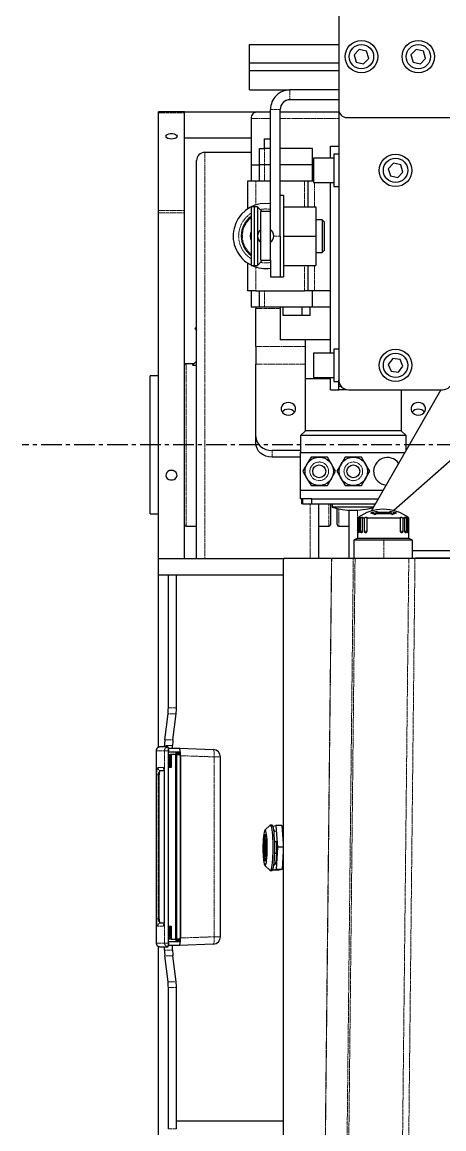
# Model space of a CAD drawing. Header units: millimetres. Extents: x -18594 to 273470, y -238787 to 48452.
# Drawn here: x 162049 to 162308, y -28023 to -27342 of the extents above; entities that cross this region are included whole.
import ezdxf

# ---------------------------------------------------------------- set-up
doc = ezdxf.new("R2010")
doc.units = ezdxf.units.MM
doc.linetypes.add('Xref AGV layout$0$CENTERX2', pattern=[20.32, 12.7, -2.54, 2.54, -2.54])
doc.linetypes.add('Xref AGV layout$0$PHANTOM', pattern=[2.5, 1.25, -0.25, 0.25, -0.25, 0.25, -0.25])
doc.layers.add('AM_BOR', color=4, linetype='Continuous', lineweight=25)
doc.layers.add('Xref AGV layout$0$ANNOTATION', color=5, linetype='Continuous')

# ---------------------------------------------------------------- blocks, each defined once
blk = doc.blocks.new('Xref AGV layout$0$A$C6D3E55E3')
at = {"color": 7, "linetype": 'Continuous', "lineweight": 25}
for p, q in [((2142.25, 702.23), (2142.25, 771.82)), ((2146.94, 762.73), (2146.94, 705.27)), ((2147.25, 761.24), (2147.25, 703.78)), ((2070.87, 743.82), (2117.7, 690.79)), ((1875.75, 661.82), (1875.75, 729.82)), ((2043.25, 721.32), (2043.23, 721.32)), ((2043.25, 662.82), (2043.25, 720.82)), ((2043.25, 719.67), (2117.95, 676.79)), ((1834.87, 708.98), (1833.83, 704.48)), ((1839.29, 710.32), (1834.87, 708.98)), ((1842.67, 707.17), (1839.29, 710.32)), ((1833.83, 704.48), (1837.2, 701.32)), ((1837.2, 701.32), (1841.62, 702.67)), ((1841.62, 702.67), (1842.67, 707.17)), ((2135.88, 702.23), (2134.95, 700.23)), ((2147.1, 702.23), (2135.88, 702.23)), ((2135.88, 702.23), (2135.88, 684.64)), ((2146.94, 705.27), (2147.25, 703.78)), ((2147.1, 703.01), (2147.1, 670.26)), ((1904.87, 694.98), (1903.83, 690.48)), ((1909.29, 696.32), (1904.87, 694.98)), ((1912.67, 693.17), (1909.29, 696.32)), ((2028.84, 696.4), (2024.58, 694.63)), ((2032.51, 693.6), (2028.84, 696.4)), ((2068.5, 695.57), (2043.25, 695.57)), ((2071.5, 698.32), (2068.5, 695.32)), ((2068.5, 695.57), (2068.5, 636.07)), ((2080.44, 698.32), (2071.5, 698.32)), ((2071.5, 698.32), (2071.5, 633.32)), ((2082, 633.32), (2082, 697.43)), ((2122.16, 698.38), (2122.16, 699.19)), ((2122.16, 696.17), (2122.16, 697.49)), ((2122.16, 674.11), (2122.16, 694.89)), ((2134.95, 699.98), (2122.36, 699.98)), ((2122.36, 699.73), (2130.38, 699.73)), ((2130.38, 699.28), (2122.36, 699.28)), ((2122.36, 698.48), (2130.38, 698.48)), ((2130.38, 697.56), (2122.36, 697.56)), ((2122.36, 696.26), (2130.38, 696.26)), ((2130.38, 694.94), (2122.36, 694.94)), ((2134.95, 700.23), (2134.95, 684.6)), ((2147.18, 701.58), (2147.25, 699.98)), ((2147.25, 699.98), (2147.25, 666.88)), ((1903.83, 690.48), (1907.2, 687.32)), ((1907.2, 687.32), (1911.62, 688.67)), ((1911.62, 688.67), (1912.67, 693.17)), ((2024.58, 694.63), (2023.98, 690.05)), ((2023.98, 690.05), (2027.65, 687.24)), ((2027.65, 687.24), (2031.92, 689.02)), ((2031.92, 689.02), (2032.51, 693.6)), ((2118.29, 688.38), (2118.61, 688.38)), ((2118.74, 680.32), (2118.74, 688.59)), ((2118.99, 692.19), (2119.32, 692.19)), ((2119.25, 689.09), (2119.25, 679.86)), ((2119.59, 689.09), (2119.59, 679.86)), ((2119.83, 689.84), (2120.18, 689.84)), ((2105, 633.32), (2105, 684.22)), ((2134.95, 684.6), (2134.95, 668.24)), ((2135.88, 684.64), (2135.88, 666.24)), ((1839.29, 675.32), (1834.87, 673.98)), ((1842.67, 672.17), (1839.29, 675.32)), ((2093.5, 675.93), (2089.12, 673.4)), ((2097.87, 673.4), (2093.5, 675.93)), ((2110.5, 640.32), (2110.5, 681.07)), ((2113.5, 640.32), (2113.5, 679.35)), ((2114.41, 678.82), (2113.5, 678.82)), ((2115.5, 678.2), (2115.5, 652.82)), ((2118.29, 680.48), (2118.61, 680.48)), ((2118.99, 676.63), (2119.32, 676.63)), ((2119.83, 679.15), (2120.18, 679.15)), ((1834.87, 673.98), (1833.83, 669.48)), ((1833.83, 669.48), (1837.2, 666.32)), ((1837.2, 666.32), (1841.62, 667.67)), ((1841.62, 667.67), (1842.67, 672.17)), ((2089.12, 673.4), (2084.75, 670.87)), ((2084.75, 670.87), (2084.75, 665.82)), ((2102.25, 670.87), (2097.87, 673.4)), ((2102.25, 665.82), (2102.25, 670.87)), ((2122.16, 671.36), (2122.16, 672.77)), ((2122.16, 669.5), (2122.16, 670.4)), ((2122.36, 674.07), (2130.38, 674.07)), ((2130.38, 672.68), (2122.36, 672.68)), ((2122.36, 671.3), (2130.38, 671.3)), ((2130.38, 670.3), (2122.36, 670.3)), ((2122.36, 669.41), (2130.38, 669.41)), ((2130.38, 668.87), (2122.36, 668.87)), ((2122.36, 668.48), (2134.95, 668.48)), ((2134.95, 668.24), (2134.95, 668.23)), ((2134.95, 668.23), (2135.88, 666.23)), ((2147.1, 670.26), (2147.25, 666.88)), ((2043.16, 661.82), (2043.25, 661.82)), ((2043.25, 662.32), (2043.23, 662.32)), ((2043.25, 661.82), (2043.25, 656.82)), ((2084.75, 665.82), (2084.75, 660.77)), ((2102.25, 660.77), (2102.25, 665.82)), ((2147.25, 663.32), (2117.43, 663.32)), ((2127.25, 656.82), (2127.25, 663.32)), ((2135.88, 666.24), (2135.88, 666.23)), ((2135.88, 666.23), (2147.22, 666.23)), ((2147.22, 667.41), (2147.22, 656.41)), ((2147.24, 666.36), (2147.25, 665.82)), ((2147.25, 665.82), (2147.25, 652.5)), ((1805.75, 656.82), (1870.75, 656.82)), ((1830.75, 601.82), (1830.75, 656.82)), ((1842.04, 601.82), (1842.04, 656.82)), ((1846.75, 601.82), (1846.75, 656.82)), ((1858.75, 656.82), (1858.75, 626.82)), ((1864.75, 656.82), (1864.75, 626.82)), ((1870.75, 656.82), (2037.25, 656.82)), ((1872.25, 620.82), (1872.25, 656.82)), ((1893.25, 651.82), (1893.25, 656.82)), ((1898.25, 656.82), (1898.25, 653.82)), ((1918.25, 653.82), (1918.25, 656.82)), ((2018.25, 656.82), (2018.25, 653.82)), ((2041.25, 656.82), (2037.25, 656.82)), ((2038.25, 653.82), (2038.25, 656.82)), ((2043.25, 656.82), (2041.25, 656.82)), ((2043.25, 651.82), (2043.25, 656.82)), ((2084.75, 660.77), (2089.12, 658.24)), ((2089.12, 658.24), (2093.5, 655.72)), ((2093.5, 654.93), (2089.12, 652.4)), ((2093.5, 655.72), (2097.87, 658.24)), ((2097.87, 652.4), (2093.5, 654.93)), ((2097.87, 658.24), (2102.25, 660.77)), ((2126.25, 655.82), (2116.33, 655.82)), ((2147.22, 656.41), (2147.25, 652.5)), ((1900.75, 651.82), (1893.25, 651.82)), ((1898.25, 653.82), (1918.25, 653.82)), ((1900.75, 653.82), (1900.75, 641.32)), ((1915.75, 641.32), (1915.75, 653.82)), ((2020.75, 651.82), (1915.75, 651.82)), ((1940, 647.82), (1938.75, 646.57)), ((1940, 647.82), (1957.5, 647.82)), ((1958.75, 646.57), (1957.5, 647.82)), ((1982.5, 651.82), (1982.5, 641.96)), ((1992.5, 651.82), (1992.5, 640.64)), ((2012.5, 651.82), (2012.5, 620.82)), ((2018.25, 653.82), (2038.25, 653.82)), ((2020.75, 653.82), (2020.75, 641.32)), ((2035.75, 641.32), (2035.75, 653.82)), ((2043.25, 651.82), (2035.75, 651.82)), ((2036.5, 651.82), (2036.5, 636.07)), ((2089.12, 652.4), (2084.75, 649.87)), ((2084.75, 649.87), (2084.75, 644.82)), ((2102.25, 649.87), (2097.87, 652.4)), ((2102.25, 644.82), (2102.25, 649.87)), ((2113.5, 652.82), (2115.5, 652.82)), ((2113.5, 651.82), (2126.25, 651.82)), ((2127.25, 644.32), (2127.25, 650.82)), ((2147.25, 652.21), (2147.25, 622.95)), ((1904.75, 640.64), (1894.75, 640.64)), ((1894.75, 640.64), (1894.75, 620.82)), ((1900.75, 641.32), (1915.75, 641.32)), ((1904.75, 640.64), (1904.75, 641.32)), ((1904.75, 640.64), (1904.75, 620.82)), ((1914.75, 640.64), (1904.75, 640.64)), ((1914.75, 637.82), (1914.75, 641.32)), ((1930.75, 622.82), (1930.75, 642.82)), ((1930.75, 642.82), (1948.75, 642.82)), ((1938.75, 646.57), (1938.75, 642.82)), ((1938.75, 646.57), (1958.75, 646.57)), ((1948.75, 622.82), (1948.75, 642.82)), ((1948.75, 642.82), (1966.75, 642.82)), ((1958.75, 642.82), (1958.75, 646.57)), ((1966.75, 622.82), (1966.75, 642.82)), ((1982.5, 641.96), (1982.5, 637.82)), ((1992.5, 640.64), (1982.5, 640.64)), ((1992.5, 640.64), (1992.5, 611.07)), ((2020.75, 641.32), (2035.75, 641.32)), ((2084.75, 644.82), (2084.75, 639.77)), ((2102.25, 639.77), (2102.25, 644.82)), ((2113.5, 644.32), (2147.25, 644.32)), ((1914.75, 637.82), (1930.75, 637.82)), ((1914.75, 635.82), (1914.75, 637.82)), ((1914.75, 620.82), (1914.75, 635.82)), ((1966.75, 637.82), (1982.5, 637.82)), ((1982.5, 637.82), (1982.5, 635.82)), ((1982.5, 605.82), (1982.5, 635.82)), ((1997.5, 639.29), (1992.5, 639.29)), ((1997.5, 634.28), (1992.5, 634.28)), ((1997.5, 639.29), (1997.5, 634.28)), ((1997.5, 634.28), (1997.5, 622.61)), ((2012.5, 636.07), (2036.5, 636.07)), ((2036.5, 636.07), (2068.5, 636.07)), ((2068.5, 636.32), (2071.5, 633.32)), ((2084.75, 639.77), (2089.12, 637.24)), ((2089.12, 637.24), (2093.5, 634.72)), ((2093.5, 634.72), (2097.87, 637.24)), ((2097.87, 637.24), (2102.25, 639.77)), ((2110.5, 640.32), (2110.5, 633.32)), ((2113.5, 640.32), (2110.5, 640.32)), ((2110.5, 633.82), (2113.5, 633.82)), ((2113.5, 634.63), (2113.5, 640.32)), ((2113.5, 634.63), (2113.5, 633.82)), ((1858.75, 601.82), (1858.75, 626.82)), ((2071.5, 633.32), (2082, 633.32)), ((2080.66, 633.32), (2080.66, 615.82)), ((2105, 633.32), (2082, 633.32)), ((2084.8, 633.32), (2084.8, 615.82)), ((2110.5, 633.32), (2105, 633.32)), ((1948.75, 620.82), (1870.75, 620.82)), ((1923.75, 622.82), (1923.75, 620.82)), ((1923.75, 622.82), (1973.75, 622.82)), ((1948.75, 620.82), (1973.75, 620.82)), ((1973.75, 620.82), (1973.75, 622.82)), ((1973.75, 614.82), (1973.75, 620.82)), ((1997.5, 622.61), (1992.5, 622.61)), ((1992.5, 620.82), (2012.5, 620.82)), ((2147.25, 545.85), (2147.25, 622.95)), ((2149.25, 622.71), (2633.98, 622.71)), ((2157.25, 545.85), (2157.25, 622.71)), ((2311.57, 621.88), (2322.69, 622.71)), ((2311.57, 621.88), (2311.57, 618.16)), ((2315.17, 622.71), (2315.17, 622.15)), ((2321.36, 622.61), (2321.36, 622.71)), ((2324.89, 622.71), (2324.89, 619.15)), ((2327.35, 622.71), (2338.57, 621.96)), ((2328.68, 622.71), (2328.68, 622.62)), ((2335.16, 622.19), (2335.16, 622.71)), ((2335.33, 622.71), (2335.33, 622.18)), ((2338.57, 621.96), (2338.57, 618.24)), ((2338.57, 621.96), (2338.92, 620.06)), ((2338.92, 620.06), (2338.92, 616.34)), ((2493.25, 556.88), (2493.25, 622.71)), ((1933.62, 614.82), (1870.75, 614.82)), ((1872.25, 606.82), (1872.25, 614.82)), ((1888.75, 610.82), (1888.75, 614.82)), ((1894.75, 614.82), (1894.75, 611.07)), ((1904.75, 614.82), (1904.75, 611.07)), ((1914.75, 605.82), (1914.75, 614.82)), ((1933.62, 614.82), (1933.62, 608.82)), ((1963.62, 614.82), (1933.62, 614.82)), ((1963.62, 608.82), (1963.62, 614.82)), ((1963.62, 614.82), (1973.75, 614.82)), ((2311.25, 615.76), (2311.25, 614.77)), ((2311.34, 614.58), (2314.32, 611.34)), ((2311.57, 618.16), (2324.89, 619.15)), ((2311.92, 616.29), (2311.57, 618.16)), ((2315.17, 617.67), (2315.17, 616.95)), ((2321.36, 617.4), (2321.36, 618.46)), ((2324.89, 619.15), (2338.57, 618.24)), ((2328.68, 618.48), (2328.68, 617.42)), ((2335.16, 616.97), (2335.16, 617.72)), ((2336.18, 611.34), (2339.16, 614.58)), ((2338.92, 616.34), (2338.51, 616.31)), ((2338.57, 618.24), (2338.92, 616.34)), ((2339.25, 614.77), (2339.25, 615.76)), ((1872.25, 561.82), (1872.25, 606.82)), ((1888.75, 610.82), (1894.75, 610.82)), ((1894.75, 608.07), (1894.75, 611.07)), ((1904.75, 608.07), (1894.75, 608.07)), ((1904.75, 611.07), (1904.75, 608.07)), ((1904.75, 602.82), (1904.75, 608.07)), ((1914.75, 608.07), (1904.75, 608.07)), ((1933.62, 609.7), (1930.75, 606.82)), ((1930.75, 606.82), (1930.75, 604.82)), ((1930.75, 606.82), (1966.75, 606.82)), ((1963.62, 608.82), (1933.62, 608.82)), ((1966.75, 606.82), (1963.62, 609.95)), ((1966.75, 604.82), (1966.75, 606.82)), ((1992.5, 608.07), (1982.5, 608.07)), ((1992.5, 611.07), (1992.5, 608.07)), ((1992.5, 608.07), (1992.5, 602.82)), ((2317.35, 611.65), (2317.35, 611.49)), ((2322.75, 612.04), (2322.75, 611.49)), ((2323.57, 612.45), (2323.57, 612.43)), ((2323.57, 612.43), (2323.64, 612.09)), ((2323.64, 612.45), (2323.64, 612.09)), ((2323.86, 610.89), (2323.86, 611.24)), ((2323.86, 610.89), (2323.92, 610.54)), ((2323.92, 610.54), (2323.92, 611.23)), ((2326.57, 612.44), (2326.57, 612.45)), ((2326.64, 612.1), (2326.57, 612.44)), ((2326.86, 611.26), (2326.86, 610.9)), ((2326.92, 610.55), (2326.86, 610.9)), ((2327.75, 611.49), (2327.75, 612.04)), ((2333.15, 611.49), (2333.15, 611.65)), ((1842.04, 601.82), (1830.75, 601.82)), ((1846.75, 601.82), (1842.04, 601.82)), ((1858.75, 601.82), (1846.75, 601.82)), ((1876.25, 602.82), (1904.75, 602.82)), ((1888.25, 561.82), (1888.25, 602.82)), ((1897.25, 602.82), (1897.25, 574.32)), ((1904.75, 602.82), (1914.75, 602.82)), ((1914.75, 600.82), (1914.75, 605.82)), ((1931.92, 600.82), (1914.75, 600.82)), ((1930.7, 604.82), (1930.7, 602.82)), ((1930.7, 604.82), (1966.8, 604.82)), ((1930.7, 602.82), (1966.8, 602.82)), ((1982.5, 600.82), (1965.33, 600.82)), ((1966.8, 602.82), (1966.8, 604.82)), ((1982.5, 605.82), (1982.5, 600.82)), ((1982.5, 602.82), (1992.5, 602.82)), ((1992.5, 605.82), (1993.29, 605.82)), ((2016.6, 605.82), (1993.29, 605.82)), ((2016.6, 605.82), (2027.58, 605.82)), ((2072.1, 605.82), (2027.58, 605.82)), ((2076.24, 605.82), (2072.1, 605.82)), ((2263.95, 558.87), (2264.68, 579.59)), ((2380.02, 584.03), (2269.28, 584.03)), ((2384.62, 579.59), (2385.35, 558.87)), ((2075.76, 569.32), (1902.25, 569.32)), ((2005.68, 568.18), (2006.82, 569.32)), ((2025.67, 569.32), (2028.18, 566.81)), ((2027.25, 567.74), (2027.25, 562.82)), ((2028.18, 566.81), (2028.18, 569.32)), ((2147.25, 569.32), (2075.76, 569.32)), ((2127.25, 562.82), (2127.25, 569.32)), ((1872.25, 561.82), (1872.25, 545.82)), ((1872.79, 561.82), (1872.25, 561.82)), ((1933.02, 561.82), (1872.79, 561.82)), ((1934.41, 561.82), (1933.02, 561.82)), ((2147.25, 561.82), (1934.41, 561.82)), ((2263.95, 552.15), (2263.95, 558.87)), ((2266.25, 552.15), (2266.25, 558.87)), ((2266.35, 558.95), (2266.32, 558.21)), ((2267.75, 557.19), (2267.75, 559.13)), ((2268.55, 559.43), (2380.75, 559.43)), ((2268.55, 559.15), (2380.75, 559.15)), ((2381.55, 559.13), (2381.55, 557.19)), ((2382.98, 558.21), (2382.95, 558.95)), ((2383.05, 558.87), (2383.05, 552.15)), ((2385.35, 558.87), (2385.35, 552.15)), ((2239.18, 556.88), (2157.25, 556.88)), ((2157.25, 545.9), (2157.25, 551.92)), ((2239.18, 551.92), (2157.25, 551.92)), ((2258.78, 554.74), (2242.71, 556.7)), ((2263.95, 554.56), (2262.32, 554.56)), ((2383.85, 552.1), (2265.45, 552.1)), ((2266.32, 558.21), (2266.32, 558.02)), ((2266.32, 558.21), (2267.75, 558.21)), ((2266.36, 558.02), (2266.32, 556.97)), ((2267.75, 558.02), (2266.32, 558.02)), ((2266.32, 556.97), (2266.32, 556.78)), ((2266.32, 556.97), (2267.75, 556.97)), ((2267.75, 556.78), (2266.32, 556.78)), ((2381.55, 557.19), (2267.75, 557.19)), ((2267.75, 556.63), (2267.75, 557.19)), ((2381.55, 556.63), (2267.75, 556.63)), ((2267.75, 556.63), (2267.75, 553.56)), ((2267.75, 553.56), (2275.88, 553.56)), ((2267.75, 553.56), (2267.75, 553.28)), ((2267.75, 553.28), (2275.87, 553.28)), ((2268.1, 553.28), (2268.1, 552.44)), ((2274.07, 553.28), (2274.07, 552.63)), ((2275.86, 552.76), (2274.07, 552.63)), ((2274.07, 552.24), (2275.83, 552.12)), ((2275.88, 553.56), (2275.83, 552.1)), ((2373.41, 553.56), (2381.55, 553.56)), ((2373.46, 552.1), (2373.41, 553.56)), ((2373.42, 553.28), (2381.55, 553.28)), ((2373.44, 552.76), (2375.23, 552.63)), ((2373.46, 552.12), (2375.23, 552.24)), ((2375.23, 552.63), (2375.23, 553.28)), ((2381.2, 552.44), (2381.2, 553.28)), ((2381.55, 558.21), (2382.98, 558.21)), ((2382.98, 558.02), (2381.55, 558.02)), ((2381.55, 556.63), (2381.55, 557.19)), ((2381.55, 556.97), (2382.98, 556.97)), ((2382.98, 556.78), (2381.55, 556.78)), ((2381.55, 553.56), (2381.55, 556.63)), ((2381.55, 553.56), (2381.55, 553.28)), ((2382.98, 556.97), (2382.94, 558.02)), ((2382.98, 558.02), (2382.98, 558.21)), ((2382.98, 556.78), (2382.98, 556.97)), ((2388.18, 554.56), (2385.35, 554.56)), ((2407.78, 556.7), (2391.71, 554.74)), ((2498.25, 556.88), (2411.32, 556.88)), ((2498.25, 551.92), (2411.32, 551.92)), ((1872.79, 545.82), (1872.25, 545.82)), ((1933.02, 545.82), (1872.79, 545.82)), ((1934.41, 545.82), (1933.02, 545.82)), ((2147.25, 545.82), (1934.41, 545.82)), ((2034.75, 545.82), (2034.75, 540.82)), ((2119.75, 540.82), (2119.75, 545.82)), ((2157.25, 545.85), (2147.25, 545.85)), ((2147.25, 545.85), (2147.25, 545.82)), ((2157.25, 545.82), (2147.25, 545.82)), ((2157.25, 545.85), (2157.25, 545.82)), ((2263.33, 545.82), (2157.25, 545.82)), ((2258.78, 549.78), (2242.71, 551.74)), ((2263.17, 549.6), (2262.32, 549.6)), ((2263.17, 551.55), (2263.17, 546.42)), ((2263.17, 546.42), (2263.17, 546.38)), ((2277.88, 549.24), (2277.88, 546.77)), ((2279.06, 549.28), (2279.59, 549.28)), ((2279.59, 549.27), (2369.73, 549.27)), ((2368.97, 546.27), (2280.32, 546.27)), ((2369.73, 549.28), (2370.47, 549.27)), ((2371.41, 546.77), (2371.41, 549.24)), ((2503.25, 545.82), (2385.97, 545.82)), ((2386.13, 546.42), (2386.12, 546.38)), ((2386.13, 546.42), (2386.13, 551.55)), ((2388.18, 549.6), (2386.13, 549.6)), ((2407.78, 551.74), (2391.71, 549.78)), ((2107.3, 540.82), (2034.75, 540.82)), ((2119.75, 540.82), (2107.3, 540.82)), ((2265.45, 544.42), (2383.85, 544.42))]:
    blk.add_line(p, q, dxfattribs=at)
at = {"color": 8, "linetype": 'Xref AGV layout$0$PHANTOM', "lineweight": 18}
for p, q in [((2147.25, 703.78), (3144.55, 693.07)), ((2122.16, 699.63), (2122.16, 699.88)), ((2122.36, 699.73), (2122.36, 699.98)), ((2122.36, 698.48), (2122.36, 699.28)), ((2122.36, 696.26), (2122.36, 697.56)), ((2122.36, 674.07), (2122.36, 694.94)), ((2130.38, 699.73), (2130.38, 699.28)), ((2130.38, 698.48), (2130.38, 697.56)), ((2130.38, 696.26), (2130.38, 695.08)), ((2130.38, 695.08), (2130.38, 694.94)), ((3144.86, 689.27), (2147.25, 699.98)), ((2118.61, 688.73), (2118.71, 688.73)), ((2119.25, 689.09), (2119.59, 689.09)), ((2119.4, 689.48), (2119.74, 689.48)), ((2135.88, 684.64), (2147.1, 684.64)), ((2118.61, 680.16), (2118.7, 680.16)), ((2119.25, 679.86), (2119.59, 679.86)), ((2119.4, 679.47), (2119.74, 679.47)), ((2117.43, 668.32), (2134.95, 668.32)), ((2122.16, 668.58), (2122.16, 668.98)), ((2122.36, 671.3), (2122.36, 672.68)), ((2122.36, 669.41), (2122.36, 670.3)), ((2122.36, 668.49), (2122.36, 668.87)), ((2134.95, 668.49), (2122.36, 668.49)), ((2122.36, 668.48), (2122.36, 668.49)), ((2130.38, 674.07), (2130.38, 673.87)), ((2130.38, 673.87), (2130.38, 672.68)), ((2130.38, 671.3), (2130.38, 670.3)), ((2130.38, 669.41), (2130.38, 668.87)), ((2134.95, 668.24), (2135.88, 666.24)), ((2147.25, 666.88), (3149.97, 656.11)), ((3150.22, 655.04), (2147.25, 665.82)), ((1876.25, 656.82), (1876.25, 620.82)), ((2041.25, 656.82), (2041.25, 658.35)), ((2116.55, 656.82), (2127.25, 656.82)), ((2127.25, 650.82), (2113.5, 650.82)), ((2147.25, 652.5), (3156.35, 641.66)), ((3156.42, 641.55), (2147.25, 652.39)), ((1915.75, 641.96), (1930.75, 641.96)), ((1966.75, 641.96), (1982.5, 641.96)), ((1930.75, 635.82), (1914.75, 635.82)), ((1982.5, 635.82), (1966.75, 635.82)), ((2016.6, 636.07), (2016.6, 605.82)), ((2027.58, 605.82), (2027.58, 636.07)), ((2113.5, 634.63), (2110.5, 634.63)), ((2147.25, 639.32), (2113.5, 639.32)), ((1864.75, 626.82), (1858.75, 626.82)), ((1870.75, 620.82), (1870.75, 614.82)), ((1948.75, 620.82), (1948.75, 616.82)), ((1993.29, 605.82), (1993.29, 620.82)), ((1876.25, 614.82), (1876.25, 602.82)), ((2080.66, 615.82), (2084.8, 615.82)), ((1894.75, 611.07), (1904.75, 611.07)), ((1914.75, 611.07), (1904.75, 611.07)), ((1992.5, 611.07), (1982.5, 611.07)), ((1914.75, 605.82), (1929.54, 605.82)), ((1967.7, 605.82), (1982.5, 605.82)), ((2269.28, 580.15), (2268.55, 559.43)), ((2269.28, 584.03), (2269.28, 580.15)), ((2269.28, 580.15), (2380.02, 580.15)), ((2380.02, 580.15), (2380.02, 584.03)), ((2380.75, 559.43), (2380.02, 580.15)), ((1897.25, 574.32), (2147.25, 574.32)), ((1872.79, 561.82), (1872.79, 545.82)), ((1933.02, 561.82), (1933.02, 545.82)), ((1934.41, 561.82), (1934.41, 545.82)), ((2027.25, 562.82), (2076.82, 562.82)), ((2076.82, 562.82), (2127.25, 562.82)), ((2239.18, 551.92), (2239.18, 556.88)), ((2242.71, 556.7), (2242.71, 551.74)), ((2258.78, 549.78), (2258.78, 554.74)), ((2262.32, 554.56), (2262.32, 549.6)), ((2265.45, 552.1), (2265.45, 551.79)), ((2266.41, 556.78), (2266.25, 552.15)), ((2268.56, 552.23), (2268.56, 552.1)), ((2380.74, 552.23), (2380.74, 552.1)), ((2382.88, 556.78), (2383.05, 552.15)), ((2383.85, 552.1), (2383.85, 551.79)), ((2388.18, 549.6), (2388.18, 554.56)), ((2391.71, 554.74), (2391.71, 549.78)), ((2407.78, 551.74), (2407.78, 556.7)), ((2411.32, 556.88), (2411.32, 551.92)), ((2498.25, 551.92), (2498.25, 556.88)), ((2263.3, 545.9), (2157.25, 545.9)), ((2263.17, 551.55), (2263.17, 551.51)), ((2263.17, 546.38), (2263.17, 551.51)), ((2265.45, 551.79), (2265.45, 549.57)), ((2265.45, 551.79), (2383.85, 551.79)), ((2265.45, 549.57), (2383.85, 549.57)), ((2265.45, 544.44), (2265.45, 549.57)), ((2275.81, 545.48), (2275.81, 548.82)), ((2279.59, 549.29), (2369.73, 549.29)), ((2279.59, 549.29), (2279.59, 549.27)), ((2280.32, 546.27), (2280.3, 545.57)), ((2280.3, 544.71), (2280.3, 545.57)), ((2368.99, 545.57), (2280.3, 545.57)), ((2368.97, 546.27), (2368.99, 545.57)), ((2368.99, 544.71), (2368.99, 545.57)), ((2369.73, 549.27), (2369.73, 549.29)), ((2373.48, 548.83), (2373.48, 545.48)), ((2383.85, 551.79), (2383.85, 549.57)), ((2383.85, 549.57), (2383.85, 544.44)), ((2503.25, 545.9), (2386, 545.9)), ((2386.12, 551.51), (2386.13, 551.55)), ((2386.12, 551.51), (2386.12, 546.38)), ((2383.85, 544.44), (2265.45, 544.44)), ((2265.45, 544.42), (2265.45, 544.44)), ((2368.99, 544.71), (2280.3, 544.71)), ((2383.85, 544.42), (2383.85, 544.44))]:
    blk.add_line(p, q, dxfattribs=at)
at = {"color": 7, "linetype": 'Continuous', "lineweight": 25, "flags": 128}
for points in [[(2058.83, 705.82), (2058.68, 707.09), (2058.22, 708.25), (2057.5, 709.22), (2056.58, 709.92), (2055.53, 710.28), (2054.43, 710.28), (2053.38, 709.92), (2052.46, 709.22), (2051.74, 708.25), (2051.28, 707.09), (2051.13, 705.82), (2051.28, 704.55), (2051.74, 703.39), (2052.46, 702.42), (2053.38, 701.73), (2054.43, 701.37), (2055.53, 701.37), (2056.58, 701.73), (2057.5, 702.42), (2058.22, 703.39), (2058.68, 704.55), (2058.83, 705.82)], [(2058.83, 625.82), (2058.68, 627.09), (2058.22, 628.25), (2057.5, 629.22), (2056.58, 629.92), (2055.53, 630.28), (2054.43, 630.28), (2053.38, 629.92), (2052.46, 629.22), (2051.74, 628.25), (2051.28, 627.09), (2051.13, 625.82), (2051.28, 624.55), (2051.74, 623.39), (2052.46, 622.42), (2053.38, 621.73), (2054.43, 621.37), (2055.53, 621.37), (2056.58, 621.73), (2057.5, 622.42), (2058.22, 623.39), (2058.68, 624.55), (2058.83, 625.82)], [(1928.85, 614.82), (1928.8, 614.49), (1928.62, 611.82)], [(2072.1, 605.82), (2073.77, 606.01), (2075.38, 606.58), (2076.86, 607.51), (2078.16, 608.75), (2079.22, 610.27), (2080.01, 612), (2080.5, 613.87), (2080.66, 615.82)], [(2084.8, 615.82), (2084.63, 613.87), (2084.15, 612), (2083.35, 610.27), (2082.29, 608.75), (2080.99, 607.51), (2079.51, 606.58), (2077.91, 606.01), (2076.24, 605.82)], [(2339.25, 615.76), (2339.22, 615.87), (2338.9, 616.14), (2338.22, 616.4), (2337.21, 616.65), (2335.89, 616.87), (2334.29, 617.06), (2332.46, 617.22), (2330.44, 617.35), (2328.29, 617.43), (2326.06, 617.46), (2323.81, 617.46), (2321.59, 617.41), (2319.47, 617.32), (2317.5, 617.18), (2315.73, 617.01), (2314.21, 616.81), (2312.97, 616.58), (2312.05, 616.33), (2311.47, 616.06), (2311.25, 615.79), (2311.25, 615.76)], [(2339.16, 614.58), (2339.18, 614.6), (2339.22, 614.88), (2338.9, 615.15), (2338.22, 615.41), (2337.21, 615.66), (2335.89, 615.88), (2334.29, 616.07), (2332.46, 616.23), (2330.44, 616.35), (2328.29, 616.43), (2326.06, 616.47), (2323.81, 616.47), (2321.59, 616.42), (2319.47, 616.32), (2317.5, 616.19), (2315.73, 616.02), (2314.21, 615.82), (2312.97, 615.59), (2312.05, 615.34), (2311.47, 615.07), (2311.25, 614.8), (2311.34, 614.58)], [(2315.07, 616.93), (2314.82, 617.1), (2314.77, 617.34), (2315.09, 617.57), (2315.17, 617.61)], [(2321.82, 618.46), (2323.09, 618.5), (2325.01, 618.53)], [(2325.01, 618.53), (2326.94, 618.51), (2328.82, 618.45), (2330.57, 618.35), (2332.14, 618.22), (2333.48, 618.04), (2334.54, 617.85), (2335.28, 617.63), (2335.68, 617.4), (2335.72, 617.16), (2335.42, 616.93)], [(2325.5, 610.15), (2327.46, 610.18), (2329.35, 610.25), (2331.1, 610.36), (2332.67, 610.5), (2334, 610.68), (2335.05, 610.89), (2335.78, 611.11), (2336.18, 611.34), (2336.22, 611.58), (2335.91, 611.82), (2335.26, 612.05), (2334.29, 612.26), (2333.02, 612.44), (2331.51, 612.6), (2329.8, 612.71), (2327.93, 612.79), (2325.99, 612.83), (2324.01, 612.83), (2322.08, 612.78), (2320.25, 612.69), (2318.58, 612.56), (2317.13, 612.4), (2315.93, 612.21), (2315.04, 611.99), (2314.47, 611.76), (2314.25, 611.52), (2314.38, 611.28), (2314.87, 611.05), (2315.68, 610.83), (2316.81, 610.63), (2318.2, 610.46), (2319.82, 610.33), (2321.62, 610.23), (2323.53, 610.17), (2325.5, 610.15)], [(2325.43, 610.52), (2327.14, 610.55), (2328.77, 610.62), (2330.23, 610.73), (2331.46, 610.88), (2332.4, 611.06), (2333, 611.25), (2333.24, 611.46), (2333.11, 611.67), (2332.61, 611.87), (2331.77, 612.06), (2330.62, 612.22), (2329.22, 612.34), (2327.63, 612.42), (2325.93, 612.46), (2324.2, 612.46), (2322.52, 612.41), (2320.97, 612.32), (2319.62, 612.19), (2318.53, 612.02), (2317.75, 611.83), (2317.33, 611.63), (2317.27, 611.42), (2317.59, 611.21), (2318.27, 611.02), (2319.27, 610.85), (2320.55, 610.7), (2322.05, 610.6), (2323.71, 610.54), (2325.43, 610.52)], [(2323.57, 612.43), (2321.98, 612.37), (2320.54, 612.27), (2319.31, 612.13), (2318.35, 611.96), (2317.69, 611.77), (2317.38, 611.57), (2317.41, 611.37), (2317.8, 611.17), (2318.53, 610.99), (2319.55, 610.83), (2320.83, 610.69), (2322.31, 610.6), (2323.92, 610.54)], [(2323.64, 612.09), (2322.33, 612.01), (2321.26, 611.89), (2320.51, 611.74), (2320.13, 611.57), (2320.17, 611.39), (2320.61, 611.22), (2321.41, 611.07), (2322.53, 610.96), (2323.86, 610.89)], [(2327.75, 611.5), (2327.54, 611.62), (2326.98, 611.71), (2326.15, 611.78), (2325.19, 611.8), (2324.24, 611.77), (2323.44, 611.7), (2322.92, 611.6), (2322.75, 611.49), (2322.96, 611.37), (2323.52, 611.27), (2324.34, 611.21), (2325.3, 611.19), (2326.26, 611.21), (2327.06, 611.28), (2327.58, 611.38), (2327.75, 611.5)], [(2326.92, 610.55), (2328.51, 610.62), (2329.95, 610.72), (2331.19, 610.86), (2332.15, 611.03), (2332.81, 611.21), (2333.12, 611.41), (2333.08, 611.62), (2332.69, 611.82), (2331.97, 612), (2330.94, 612.16), (2329.66, 612.29), (2328.18, 612.39), (2326.57, 612.44)], [(2326.86, 610.9), (2328.16, 610.98), (2329.23, 611.1), (2329.99, 611.25), (2330.36, 611.42), (2330.33, 611.6), (2329.89, 611.77), (2329.08, 611.91), (2327.97, 612.03), (2326.64, 612.1)], [(1948.62, 602.51), (1946.81, 602.69), (1946.23, 602.82)], [(1951.02, 602.82), (1950.44, 602.69), (1948.62, 602.51)], [(1888.99, 553.82), (1888.89, 552.7), (1888.62, 551.7), (1888.21, 550.93), (1887.68, 550.48), (1887.12, 550.38), (1886.57, 550.66), (1886.09, 551.28), (1885.74, 552.18), (1885.56, 553.25), (1885.56, 554.39), (1885.74, 555.46), (1886.09, 556.36), (1886.57, 556.98), (1887.12, 557.26), (1887.68, 557.17), (1888.21, 556.71), (1888.62, 555.94), (1888.89, 554.94), (1888.99, 553.82)], [(2092.92, 553.82), (2093.08, 552.7), (2093.55, 551.7), (2094.26, 550.93), (2095.15, 550.48), (2096.12, 550.38), (2097.06, 550.66), (2097.88, 551.28), (2098.48, 552.18), (2098.79, 553.25), (2098.79, 554.39), (2098.48, 555.46), (2097.88, 556.36), (2097.06, 556.98), (2096.12, 557.26), (2095.15, 557.17), (2094.26, 556.71), (2093.55, 555.94), (2093.08, 554.94), (2092.92, 553.82)], [(2274.07, 552.63), (2273.36, 552.73), (2272.39, 552.8), (2271.3, 552.83), (2270.2, 552.8), (2269.24, 552.73), (2268.53, 552.63), (2268.15, 552.5), (2268.15, 552.37), (2268.53, 552.24), (2269.24, 552.14), (2269.74, 552.1)], [(2271.3, 552.26), (2270.76, 552.28), (2270.31, 552.31), (2270, 552.37), (2269.9, 552.44), (2270, 552.5), (2270.31, 552.56), (2270.76, 552.59), (2271.3, 552.61), (2271.83, 552.59), (2272.29, 552.56), (2272.59, 552.5), (2272.7, 552.44), (2272.59, 552.37), (2272.29, 552.31), (2271.83, 552.28), (2271.3, 552.26)], [(2272.86, 552.1), (2273.36, 552.14), (2274.07, 552.24)], [(2379.56, 552.1), (2380.06, 552.14), (2380.77, 552.24), (2381.15, 552.37), (2381.15, 552.5), (2380.77, 552.63), (2380.06, 552.73), (2379.09, 552.8), (2378, 552.83), (2376.9, 552.8), (2375.94, 552.73), (2375.23, 552.63), (2375.23, 552.63)], [(2375.23, 552.24), (2375.94, 552.14), (2376.44, 552.1)], [(2378, 552.26), (2377.46, 552.28), (2377.01, 552.31), (2376.7, 552.37), (2376.6, 552.44), (2376.7, 552.5), (2377.01, 552.56), (2377.46, 552.59), (2378, 552.61), (2378.53, 552.59), (2378.99, 552.56), (2379.29, 552.5), (2379.4, 552.44), (2379.29, 552.37), (2378.99, 552.31), (2378.53, 552.28), (2378, 552.26)], [(2386.13, 551.55), (2386.12, 551.57), (2386.12, 551.6)]]:
    blk.add_lwpolyline(points, dxfattribs=at)
at = {"color": 8, "linetype": 'Xref AGV layout$0$PHANTOM', "lineweight": 18, "flags": 128}
for points in [[(2264.68, 579.59), (2264.77, 579.72), (2265.03, 579.85), (2265.46, 579.96), (2266.03, 580.05), (2266.72, 580.11), (2267.52, 580.15), (2268.38, 580.16), (2269.28, 580.15)], [(2380.02, 580.15), (2380.92, 580.16), (2381.78, 580.15), (2382.57, 580.11), (2383.27, 580.05), (2383.84, 579.96), (2384.26, 579.85), (2384.53, 579.72), (2384.62, 579.59)]]:
    blk.add_lwpolyline(points, dxfattribs=at)
at = {"color": 7, "linetype": 'Continuous', "lineweight": 25}
for centre, radius in [((1838.25, 705.82), 10), ((1838.25, 705.82), 7.5), ((1908.25, 691.82), 10), ((2028.25, 691.82), 10), ((1908.25, 691.82), 7.5), ((2028.25, 691.82), 7.5), ((1838.25, 670.82), 10), ((1838.25, 670.82), 7.5), ((2093.5, 665.82), 8.75), ((2093.5, 665.82), 4), ((2093.5, 644.82), 8.75), ((2093.5, 644.82), 4)]:
    blk.add_circle(centre, radius, dxfattribs=at)
at = {"color": 8, "linetype": 'Xref AGV layout$0$PHANTOM', "lineweight": 18}
for centre in [(2093.5, 665.82), (2093.5, 644.82)]:
    blk.add_circle(centre, 5.75, dxfattribs=at)
at = {"color": 7, "linetype": 'Continuous', "lineweight": 25}
for centre, radius, start, end in [((2037.25, 720.82), 6, 0, 90), ((2059.94, 705.94), 4.68, 128.16459, 181.46078), ((2059.94, 705.7), 4.68, 178.53994, 231.8347), ((2142.55, 684.23), 25.7, 142.48007, 217.51993), ((2122.36, 699.73), 0.25, 90, 142.48007), ((2093.5, 686.82), 8.5, 126.0246, 353.24367), ((2141.61, 686.05), 23.44, 164.81604, 174.29757), ((2125.92, 681.74), 10.11, 136.26991, 138.97527), ((2126.5, 693.56), 7.63, 190.36466, 209.16778), ((2126.75, 693.57), 7.55, 190.51908, 209.55272), ((2128.21, 679.3), 13.46, 128.5061, 130.88111), ((2128.53, 679.18), 13.54, 128.08146, 130.46382), ((2074.25, 665.82), 43.25, 342.50768, 16.44283), ((2141.98, 682.82), 23.81, 185.65415, 195.06216), ((2125.2, 687.12), 9.59, 223.84325, 226.55278), ((2125.48, 687.16), 9.59, 224.21823, 225.33249), ((2127.44, 675.2), 8.57, 152.56832, 170.37364), ((2127.68, 675.2), 8.48, 152.19984, 170.23139), ((2127.63, 689.96), 13.33, 231.90169, 234.21135), ((2127.92, 690.06), 13.37, 232.30573, 234.62967), ((2122.36, 668.73), 0.25, 217.51993, 270), ((1870.75, 661.82), 5, 270, 0), ((2037.25, 662.82), 6, 270, 0), ((2126.25, 656.82), 1, 270, 0), ((2126.25, 650.82), 1, 0, 90), ((1870.75, 626.82), 12, 180, 270), ((1870.75, 626.82), 6, 180, 270), ((2059.94, 625.94), 4.68, 128.1653, 181.46006), ((2059.94, 625.7), 4.68, 178.53922, 231.83541), ((2148.76, 626.99), 4.31, 249.5471, 276.55541), ((1948.62, 611.82), 5, 36.8699, 143.1301), ((1948.62, 611.82), 20, 335.33318, 8.62693), ((1876.25, 606.82), 4, 180, 270), ((1948.62, 611.82), 20, 180, 333.25632), ((1948.62, 611.82), 5, 216.8699, 323.1301), ((1948.62, 611.82), 15, 216.8699, 323.1301), ((2269.28, 579.43), 4.6, 90, 177.97632), ((2380.02, 579.43), 4.6, 2.02368, 90), ((1902.25, 574.32), 5, 180, 270), ((2048.77, 613.63), 62.63, 225.02305, 226.52107), ((2028.25, 562.82), 1, 180, 270), ((2126.25, 562.82), 1, 270, 0), ((2239.39, 525.97), 30.91, 83.82753, 90.39336), ((2239.39, 521.03), 30.89, 83.82565, 90.39524), ((2262.11, 585.45), 30.89, 263.82563, 270.39525), ((2263.47, 551.55), 0.299, 89.77345, 179.80236), ((2388.39, 585.45), 30.89, 269.60479, 276.17431), ((2411.11, 525.97), 30.91, 89.60657, 96.17253), ((2411.11, 521.03), 30.89, 89.60469, 96.17441), ((2262.11, 580.49), 30.89, 263.82563, 270.39525), ((2265.45, 546.72), 2.3, 188.73329, 270), ((2383.85, 546.72), 2.3, 270, 351.2467), ((2388.39, 580.49), 30.89, 269.60479, 276.17431)]:
    blk.add_arc(centre, radius, start, end, dxfattribs=at)
at = {"color": 8, "linetype": 'Xref AGV layout$0$PHANTOM', "lineweight": 18}
for centre, radius, start, end in [((1948.62, 611.82), 16.61, 169.59308, 191.75805), ((1948.62, 611.82), 16.61, 348.97422, 10.40692), ((1948.62, 611.82), 16.61, 212.814, 270), ((1948.62, 611.82), 14.33, 218.91863, 270), ((1948.62, 611.82), 14.33, 270, 321.08137), ((1948.62, 611.82), 16.61, 270, 327.186), ((2265.44, 551.86), 2.29, 188.87918, 270.17126), ((2265.44, 546.73), 2.29, 188.87918, 270.17126), ((2275.81, 551.14), 2.31, 269.99079, 299.51492), ((2275.82, 547.78), 2.3, 269.90171, 333.94188), ((2373.48, 547.78), 2.3, 206.05812, 270.09829), ((2373.48, 551.14), 2.31, 240.52794, 270.01816), ((2383.86, 551.86), 2.29, 269.82846, 351.1211), ((2383.86, 546.73), 2.29, 269.82846, 351.1211)]:
    blk.add_arc(centre, radius, start, end, dxfattribs=at)
at = {"color": 7, "linetype": 'Continuous', "lineweight": 25}
for centre, major_axis, ratio, start_param, end_param in [((2268.55, 558.87), (4.6, 0), 0.121869, 1.572033, 3.141611), ((2268.55, 558.87), (2.3, 0), 0.121869, 1.572033, 3.141611), ((2380.75, 558.87), (4.6, 0), 0.121869, 6.283167, 7.852745), ((2380.75, 558.87), (2.3, 0), 0.121869, 6.283167, 7.852745), ((2268.55, 552.16), (4.6, 0), 0.121869, 3.141574, 3.382732), ((2268.55, 552.16), (2.3, 0), 0.121869, 3.141574, 3.356358), ((2380.75, 552.16), (2.3, 0), 0.121869, 6.06842, 6.283204), ((2380.75, 552.16), (4.6, 0), 0.121869, 6.04598, 6.283204), ((2280.38, 546.67), (2.3, 0.01), 0.172189, 3.753439, 4.686955), ((2368.92, 546.67), (2.3, -0.01), 0.172189, 4.737823, 5.671121)]:
    blk.add_ellipse(centre, major_axis=major_axis, ratio=ratio, start_param=start_param, end_param=end_param, dxfattribs=at)
for points, knots in [([(2146.94, 705.27), (2146.96, 704.87), (2146.98, 704.43), (2147.01, 704.13), (2147.02, 704.1)], [0, 0, 0, 0, 0.900443, 1, 1, 1, 1]), ([(2147.02, 704.11), (2147.05, 703.71), (2147.11, 702.9), (2147.16, 702.03), (2147.18, 701.58)], [0, 0, 0, 0, 0.476099, 1, 1, 1, 1]), ([(2147.25, 703.78), (2147.25, 703.69), (2147.25, 703.51), (2147.25, 703.25), (2147.25, 702.99), (2147.25, 702.75), (2147.25, 702.51), (2147.25, 702.28), (2147.25, 702.05), (2147.25, 701.84), (2147.25, 701.58), (2147.25, 701.28), (2147.25, 700.94), (2147.25, 700.61), (2147.25, 700.28), (2147.25, 700.09), (2147.25, 699.98)], [0, 0, 0, 0, 0.058211, 0.115772, 0.172682, 0.228941, 0.284551, 0.339511, 0.393821, 0.447482, 0.500494, 0.590765, 0.68585, 0.78575, 0.890467, 1, 1, 1, 1]), ([(2122.16, 699.19), (2122.07, 699.09), (2121.91, 698.91), (2121.75, 698.78), (2121.67, 698.77), (2121.68, 698.84), (2121.74, 698.99), (2121.86, 699.19), (2122.01, 699.41), (2122.12, 699.57), (2122.16, 699.63)], [0, 0, 0, 0, 0.196084, 0.324158, 0.453061, 0.563754, 0.666921, 0.777317, 0.905879, 1, 1, 1, 1]), ([(2122.16, 697.49), (2122.07, 697.42), (2121.91, 697.29), (2121.75, 697.25), (2121.67, 697.32), (2121.68, 697.47), (2121.74, 697.67), (2121.86, 697.91), (2122.01, 698.16), (2122.12, 698.32), (2122.16, 698.38)], [0, 0, 0, 0, 0.196087, 0.32418, 0.453063, 0.56375, 0.666928, 0.777317, 0.905879, 1, 1, 1, 1]), ([(2122.16, 694.89), (2122.07, 694.85), (2121.91, 694.78), (2121.75, 694.83), (2121.67, 694.98), (2121.68, 695.19), (2121.74, 695.44), (2121.86, 695.7), (2122.01, 695.96), (2122.12, 696.11), (2122.16, 696.17)], [0, 0, 0, 0, 0.1960696, 0.3241494, 0.453042, 0.5637413, 0.6669339, 0.7773152, 0.9058824, 1, 1, 1, 1]), ([(2122.16, 699.63), (2122.18, 699.65), (2122.2, 699.68), (2122.25, 699.71), (2122.31, 699.73), (2122.34, 699.73), (2122.36, 699.73)], [0, 0, 0, 0, 0.253716, 0.503942, 0.75238, 1, 1, 1, 1]), ([(2122.36, 699.28), (2122.34, 699.28), (2122.31, 699.28), (2122.25, 699.26), (2122.2, 699.23), (2122.18, 699.21), (2122.16, 699.19)], [0, 0, 0, 0, 0.247619, 0.49603, 0.746255, 1, 1, 1, 1]), ([(2122.16, 698.38), (2122.18, 698.4), (2122.2, 698.43), (2122.25, 698.46), (2122.31, 698.48), (2122.34, 698.48), (2122.36, 698.48)], [0, 0, 0, 0, 0.253739, 0.503915, 0.752387, 1, 1, 1, 1]), ([(2122.36, 697.56), (2122.34, 697.56), (2122.31, 697.56), (2122.25, 697.54), (2122.2, 697.52), (2122.18, 697.5), (2122.16, 697.49)], [0, 0, 0, 0, 0.247618, 0.496063, 0.746328, 1, 1, 1, 1]), ([(2122.16, 696.17), (2122.18, 696.18), (2122.2, 696.21), (2122.25, 696.24), (2122.31, 696.26), (2122.34, 696.26), (2122.36, 696.26)], [0, 0, 0, 0, 0.253742, 0.503964, 0.752394, 1, 1, 1, 1]), ([(2122.16, 694.89), (2122.18, 694.9), (2122.22, 694.92), (2122.28, 694.93), (2122.33, 694.94), (2122.36, 694.94)], [0, 0, 0, 0, 0.368715, 0.621387, 1, 1, 1, 1]), ([(2130.38, 699.73), (2130.49, 699.73), (2130.71, 699.73), (2131, 699.7), (2131.22, 699.65), (2131.34, 699.58), (2131.36, 699.51), (2131.27, 699.43), (2131.07, 699.36), (2130.8, 699.3), (2130.56, 699.28), (2130.41, 699.28), (2130.38, 699.28)], [0, 0, 0, 0, 0.108379, 0.216783, 0.324806, 0.432028, 0.538404, 0.644326, 0.750501, 0.857398, 0.965166, 1, 1, 1, 1]), ([(2130.38, 698.48), (2130.49, 698.48), (2130.71, 698.47), (2131, 698.4), (2131.22, 698.29), (2131.34, 698.15), (2131.36, 697.99), (2131.27, 697.84), (2131.07, 697.7), (2130.8, 697.6), (2130.56, 697.57), (2130.41, 697.56), (2130.38, 697.56)], [0, 0, 0, 0, 0.108377, 0.216785, 0.324811, 0.432038, 0.538409, 0.644327, 0.750498, 0.857405, 0.965165, 1, 1, 1, 1]), ([(2130.38, 696.26), (2130.49, 696.26), (2130.71, 696.24), (2131, 696.13), (2131.22, 695.97), (2131.34, 695.77), (2131.36, 695.54), (2131.27, 695.32), (2131.07, 695.13), (2130.8, 694.99), (2130.56, 694.94), (2130.41, 694.94), (2130.38, 694.94)], [0, 0, 0, 0, 0.108377, 0.216782, 0.324807, 0.432041, 0.538405, 0.64433, 0.750501, 0.857401, 0.965164, 1, 1, 1, 1]), ([(2118.61, 688.73), (2118.62, 688.74), (2118.66, 688.77), (2118.7, 688.76), (2118.73, 688.71), (2118.74, 688.64), (2118.74, 688.6), (2118.74, 688.59)], [0, 0, 0, 0, 0.2349361, 0.470146, 0.6956415, 0.902618, 1, 1, 1, 1]), ([(2119.4, 689.48), (2119.38, 689.46), (2119.35, 689.42), (2119.3, 689.32), (2119.27, 689.22), (2119.26, 689.13), (2119.25, 689.1), (2119.25, 689.09)], [0, 0, 0, 0, 0.252986, 0.506717, 0.742072, 0.949925, 1, 1, 1, 1]), ([(2119.59, 689.09), (2119.59, 689.12), (2119.59, 689.18), (2119.62, 689.27), (2119.65, 689.36), (2119.69, 689.43), (2119.73, 689.47), (2119.74, 689.48)], [0, 0, 0, 0, 0.188485, 0.376585, 0.573204, 0.790587, 1, 1, 1, 1]), ([(2118.74, 680.32), (2118.74, 680.29), (2118.74, 680.23), (2118.72, 680.17), (2118.69, 680.13), (2118.65, 680.13), (2118.62, 680.15), (2118.61, 680.16)], [0, 0, 0, 0, 0.189817, 0.379476, 0.575372, 0.786478, 1, 1, 1, 1]), ([(2119.25, 679.86), (2119.26, 679.83), (2119.26, 679.77), (2119.28, 679.68), (2119.31, 679.59), (2119.36, 679.52), (2119.39, 679.49), (2119.4, 679.47)], [0, 0, 0, 0, 0.189199, 0.378049, 0.575169, 0.792607, 1, 1, 1, 1]), ([(2119.74, 679.47), (2119.72, 679.49), (2119.68, 679.53), (2119.63, 679.62), (2119.6, 679.73), (2119.59, 679.81), (2119.59, 679.85), (2119.59, 679.86)], [0, 0, 0, 0, 0.25406, 0.508862, 0.74459, 0.951891, 1, 1, 1, 1]), ([(2122.16, 672.77), (2122.07, 672.9), (2121.91, 673.13), (2121.75, 673.49), (2121.67, 673.78), (2121.68, 673.99), (2121.74, 674.12), (2121.86, 674.19), (2122.01, 674.18), (2122.12, 674.13), (2122.16, 674.11)], [0, 0, 0, 0, 0.1960879, 0.3241574, 0.4530332, 0.5637553, 0.6669259, 0.7772904, 0.9058654, 1, 1, 1, 1]), ([(2122.16, 670.4), (2122.07, 670.54), (2121.91, 670.78), (2121.75, 671.11), (2121.67, 671.35), (2121.68, 671.5), (2121.74, 671.57), (2121.86, 671.56), (2122.01, 671.49), (2122.12, 671.4), (2122.16, 671.36)], [0, 0, 0, 0, 0.196079, 0.324157, 0.453055, 0.563753, 0.666942, 0.777321, 0.905874, 1, 1, 1, 1]), ([(2122.16, 668.98), (2122.07, 669.11), (2121.91, 669.34), (2121.75, 669.63), (2121.67, 669.8), (2121.68, 669.88), (2121.74, 669.88), (2121.86, 669.8), (2122.01, 669.66), (2122.12, 669.55), (2122.16, 669.5)], [0, 0, 0, 0, 0.196076, 0.324171, 0.453041, 0.563757, 0.666902, 0.777313, 0.90588, 1, 1, 1, 1]), ([(2122.36, 674.07), (2122.33, 674.07), (2122.28, 674.07), (2122.22, 674.09), (2122.18, 674.1), (2122.16, 674.11)], [0, 0, 0, 0, 0.3786007, 0.6313688, 1, 1, 1, 1]), ([(2122.36, 672.68), (2122.34, 672.68), (2122.31, 672.68), (2122.25, 672.7), (2122.2, 672.73), (2122.18, 672.76), (2122.16, 672.77)], [0, 0, 0, 0, 0.2476451, 0.4961386, 0.7463187, 1, 1, 1, 1]), ([(2122.16, 671.36), (2122.18, 671.36), (2122.2, 671.34), (2122.25, 671.32), (2122.31, 671.3), (2122.34, 671.3), (2122.36, 671.3)], [0, 0, 0, 0, 0.253743, 0.503931, 0.752417, 1, 1, 1, 1]), ([(2122.36, 670.3), (2122.34, 670.3), (2122.31, 670.31), (2122.25, 670.33), (2122.2, 670.36), (2122.18, 670.39), (2122.16, 670.4)], [0, 0, 0, 0, 0.2476222, 0.4961173, 0.7462791, 1, 1, 1, 1]), ([(2122.16, 669.5), (2122.18, 669.48), (2122.2, 669.46), (2122.25, 669.43), (2122.31, 669.42), (2122.34, 669.41), (2122.36, 669.41)], [0, 0, 0, 0, 0.253634, 0.503953, 0.752339, 1, 1, 1, 1]), ([(2122.36, 668.87), (2122.34, 668.88), (2122.31, 668.88), (2122.25, 668.9), (2122.2, 668.93), (2122.18, 668.96), (2122.16, 668.98)], [0, 0, 0, 0, 0.247592, 0.496045, 0.746258, 1, 1, 1, 1]), ([(2130.38, 674.07), (2130.49, 674.06), (2130.71, 674.04), (2131, 673.92), (2131.22, 673.73), (2131.34, 673.5), (2131.36, 673.27), (2131.27, 673.05), (2131.07, 672.86), (2130.8, 672.73), (2130.56, 672.68), (2130.41, 672.68), (2130.38, 672.68)], [0, 0, 0, 0, 0.108379, 0.216767, 0.324819, 0.432039, 0.538403, 0.644336, 0.750507, 0.857399, 0.965164, 1, 1, 1, 1]), ([(2130.38, 671.3), (2130.49, 671.29), (2130.71, 671.28), (2131, 671.19), (2131.22, 671.05), (2131.34, 670.88), (2131.36, 670.71), (2131.27, 670.56), (2131.07, 670.43), (2130.8, 670.34), (2130.56, 670.3), (2130.41, 670.3), (2130.38, 670.3)], [0, 0, 0, 0, 0.108381, 0.216774, 0.324802, 0.432042, 0.538379, 0.64434, 0.750499, 0.857394, 0.965165, 1, 1, 1, 1]), ([(2130.38, 669.41), (2130.49, 669.41), (2130.71, 669.4), (2131, 669.35), (2131.22, 669.27), (2131.34, 669.17), (2131.36, 669.08), (2131.27, 669), (2131.07, 668.93), (2130.8, 668.89), (2130.56, 668.88), (2130.41, 668.87), (2130.38, 668.87)], [0, 0, 0, 0, 0.108382, 0.216782, 0.324812, 0.432038, 0.538407, 0.644323, 0.750507, 0.857403, 0.965166, 1, 1, 1, 1]), ([(2147.18, 668.45), (2147.19, 668.27), (2147.2, 667.89), (2147.22, 667.35), (2147.24, 666.79), (2147.24, 666.52), (2147.24, 666.36)], [0, 0, 0, 0, 0.1916188, 0.4125129, 0.6768441, 1, 1, 1, 1]), ([(2147.25, 666.88), (2147.25, 666.83), (2147.25, 666.74), (2147.25, 666.6), (2147.25, 666.47), (2147.25, 666.34), (2147.25, 666.22), (2147.25, 666.1), (2147.25, 665.99), (2147.25, 665.9), (2147.25, 665.84), (2147.25, 665.82)], [0, 0, 0, 0, 0.0931245, 0.1907457, 0.2928634, 0.3994779, 0.510589, 0.6261967, 0.7463012, 0.8709023, 1, 1, 1, 1]), ([(2265.45, 552.09), (2265.28, 552.09), (2264.96, 552.09), (2264.38, 552.06), (2263.78, 551.99), (2263.29, 551.84), (2263.21, 551.67), (2263.17, 551.59)], [0, 0, 0, 0, 0.1455596, 0.2846462, 0.5444226, 0.783483, 1, 1, 1, 1]), ([(2263.47, 551.85), (2263.5, 551.88), (2263.56, 551.95), (2264.02, 552.03), (2264.67, 552.08), (2265.19, 552.09), (2265.45, 552.09)], [0, 0, 0, 0, 0.249993, 0.500002, 0.749997, 1, 1, 1, 1]), ([(2386.12, 551.59), (2386.1, 551.64), (2386.05, 551.79), (2385.8, 551.9), (2385.43, 551.98), (2385.01, 552.04), (2384.47, 552.08), (2384.06, 552.09), (2383.85, 552.09)], [0, 0, 0, 0, 0.136426, 0.35148, 0.487398, 0.641096, 0.812082, 1, 1, 1, 1]), ([(2383.85, 552.09), (2384.11, 552.09), (2384.63, 552.08), (2385.27, 552.03), (2385.68, 551.96), (2385.73, 551.91), (2385.75, 551.9)], [0, 0, 0, 0, 0.286231, 0.572456, 0.858695, 1, 1, 1, 1]), ([(2277.88, 546.77), (2277.94, 546.67), (2278.02, 546.56), (2278.42, 546.45), (2278.5, 546.43)], [0, 0, 0, 0, 0.813415, 1, 1, 1, 1]), ([(2370.8, 546.43), (2371.02, 546.5), (2371.37, 546.61), (2371.4, 546.73), (2371.41, 546.77)], [0, 0, 0, 0, 0.631025, 1, 1, 1, 1])]:
    blk.add_open_spline(points, degree=3, knots=knots, dxfattribs=at)
at = {"color": 8, "linetype": 'Xref AGV layout$0$PHANTOM', "lineweight": 18}
for points, knots in [([(2263.17, 551.51), (2263.21, 551.55), (2263.28, 551.62), (2263.8, 551.71), (2264.55, 551.77), (2265.15, 551.78), (2265.45, 551.79)], [0, 0, 0, 0, 0.249999, 0.5, 0.750003, 1, 1, 1, 1]), ([(2275.81, 548.82), (2275.87, 548.88), (2275.97, 549.01), (2276.7, 549.14), (2277.46, 549.21), (2278.34, 549.27), (2279.09, 549.28), (2279.59, 549.29)], [0, 0, 0, 0, 0.2497567, 0.4994465, 0.6248745, 0.7503529, 1, 1, 1, 1]), ([(2280.3, 544.71), (2279.94, 544.71), (2279.23, 544.72), (2278.27, 544.78), (2277.47, 544.87), (2276.64, 545.01), (2275.95, 545.22), (2275.86, 545.39), (2275.81, 545.48)], [0, 0, 0, 0, 0.124806, 0.249829, 0.374775, 0.500086, 0.749873, 1, 1, 1, 1]), ([(2280.3, 545.57), (2280.21, 545.57), (2280.03, 545.58), (2279.67, 545.63), (2279.07, 545.85), (2278.71, 546.15), (2278.53, 546.39), (2278.5, 546.43)], [0, 0, 0, 0, 0.091918, 0.188282, 0.396466, 0.88664, 1, 1, 1, 1]), ([(2370.8, 546.43), (2370.76, 546.39), (2370.58, 546.15), (2370.22, 545.85), (2369.63, 545.63), (2369.27, 545.58), (2369.08, 545.57), (2368.99, 545.57)], [0, 0, 0, 0, 0.113337, 0.603401, 0.811679, 0.907981, 1, 1, 1, 1]), ([(2373.48, 545.48), (2373.44, 545.39), (2373.34, 545.22), (2372.66, 545.01), (2371.83, 544.87), (2371.03, 544.78), (2370.07, 544.72), (2369.35, 544.71), (2368.99, 544.71)], [0, 0, 0, 0, 0.250131, 0.499945, 0.625205, 0.750138, 0.875176, 1, 1, 1, 1]), ([(2369.73, 549.29), (2370.23, 549.28), (2370.97, 549.27), (2371.85, 549.21), (2372.61, 549.14), (2373.33, 549.01), (2373.43, 548.89), (2373.48, 548.83)], [0, 0, 0, 0, 0.2496814, 0.375124, 0.5005918, 0.7502636, 1, 1, 1, 1]), ([(2383.85, 551.79), (2384.15, 551.78), (2384.74, 551.77), (2385.49, 551.71), (2386.02, 551.62), (2386.09, 551.55), (2386.12, 551.51)], [0, 0, 0, 0, 0.249997, 0.500002, 0.750002, 1, 1, 1, 1])]:
    blk.add_open_spline(points, degree=3, knots=knots, dxfattribs=at)
at = {"layer": 'Xref AGV layout$0$ANNOTATION', "linetype": 'Xref AGV layout$0$CENTERX2'}
blk.add_line((2077.25, 1786.75), (2077.25, 461.89), dxfattribs=at)
at = {"layer": 'Xref AGV layout$0$ANNOTATION'}
blk.add_point((2077.25, 540.82), dxfattribs=at)
blk = doc.blocks.new('Xref AGV layout')
at = {"rotation": 270}
blk.add_blockref('Xref AGV layout$0$A$C6D3E55E3', (161586.63, -25524.87), dxfattribs=at)

msp = doc.modelspace()

# ---------------------------------------------------------------- block references
at = {"layer": 'AM_BOR'}
msp.add_blockref('Xref AGV layout', (0, 0), dxfattribs=at)

doc.saveas('drawing.dxf')
